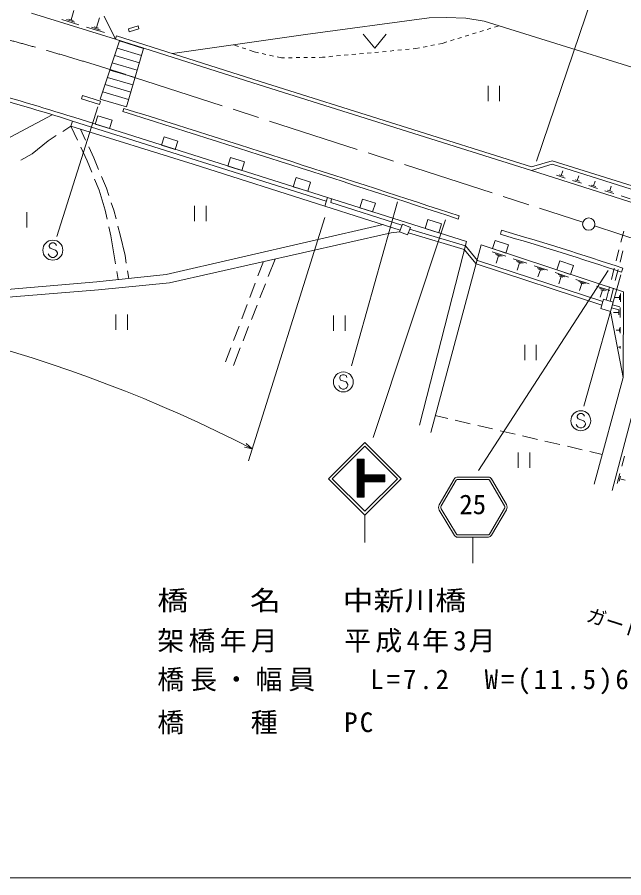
# Model space of a CAD drawing. Units: millimetres, scale not verified. Extents: x 40000 to 680000, y 20000 to 380000.
# Drawn here: x 382494 to 461558, y 205000 to 317154 of the extents above; entities that cross this region are included whole.
import ezdxf
from ezdxf.enums import TextEntityAlignment as Align

# ---------------------------------------------------------------- set-up
doc = ezdxf.new("R2010")
doc.units = ezdxf.units.MM
doc.header["$LTSCALE"] = 1000
doc.linetypes.add('CHAIN', pattern=[18.5, 12, -1.5, 3.5, -1.5])
for name, color, linetype, lineweight in [('M-BGD', 7, 'Continuous', 13), ('M-BMK', 2, 'CHAIN', 13), ('M-BMK-SRVR', 3, 'Continuous', 13), ('M-STR-HTXT', 7, 'Continuous', 13), ('M-STR-STRC', 7, 'Continuous', 13), ('M-TTL-BAND', 7, 'Continuous', 13)]:
    doc.layers.add(name, color=color, linetype=linetype, lineweight=lineweight)
doc.styles.add('ＭＳ ゴシック', font='')
doc.styles.get('ＭＳ ゴシック').set_extended_font_data('MS Gothic')

msp = doc.modelspace()

# ---------------------------------------------------------------- linework, layer by layer
at = {"layer": 'M-BGD'}
for p, q in [((389510, 316820), (389875, 318012)), ((390535, 316180), (388302, 316865)), ((390023, 316500), (388906, 316843)), ((389789, 316735), (389231, 316906)), ((392815, 315823), (393199, 317073)), ((393892, 315150), (391547, 315870)), ((393353, 315487), (392181, 315846)), ((393108, 315733), (392522, 315913)), ((442783, 315264), (443261, 315412)), ((443739, 315560), (444216, 315708)), ((444694, 315856), (445307, 316046)), ((395451, 314724), (395315, 314295)), ((427606, 314926), (429106, 313126)), ((429106, 313126), (430606, 314926)), ((438962, 314081), (439440, 314229)), ((439918, 314377), (440395, 314525)), ((440873, 314673), (441351, 314821)), ((441828, 314969), (442306, 315117)), ((410713, 313556), (411334, 313344)), ((411807, 313183), (412280, 313022)), ((433090, 312933), (433587, 312979)), ((434085, 313025), (434450, 313059)), ((434450, 313059), (434935, 313156)), ((435425, 313254), (435916, 313352)), ((436406, 313450), (436896, 313548)), ((437386, 313646), (437871, 313743)), ((437871, 313743), (438485, 313933)), ((412753, 312860), (413374, 312649)), ((413374, 312649), (413933, 312525)), ((414421, 312417), (414909, 312309)), ((415397, 312201), (415886, 312093)), ((416374, 311985), (416932, 311862)), ((416932, 311862), (417351, 311867)), ((417851, 311873), (418351, 311880)), ((418851, 311886), (419351, 311893)), ((419851, 311899), (420351, 311905)), ((420851, 311912), (421351, 311918)), ((421851, 311925), (422270, 311930)), ((422270, 311930), (422634, 311964)), ((423132, 312010), (423630, 312056)), ((424128, 312102), (424626, 312148)), ((425124, 312195), (425622, 312241)), ((426120, 312287), (426617, 312333)), ((427115, 312379), (427613, 312425)), ((428111, 312472), (428609, 312518)), ((429107, 312564), (429605, 312610)), ((430102, 312656), (430600, 312702)), ((431098, 312748), (431596, 312795)), ((432094, 312841), (432592, 312887)), ((443876, 308203), (443876, 306203)), ((445376, 308203), (445376, 306203)), ((396404, 305270), (396276, 304863)), ((380270, 300806), (387065, 304448)), ((389854, 304110), (441041, 287926)), ((388426, 302269), (389501, 302964)), ((389501, 302964), (390346, 301146)), ((389698, 303621), (422767, 293164)), ((386510, 301031), (387586, 301726)), ((390745, 302576), (391404, 301148)), ((384423, 299367), (386510, 301031)), ((390767, 300239), (391612, 298422)), ((391822, 300240), (392480, 298813)), ((382958, 298532), (384423, 299367)), ((391612, 298422), (392200, 296978)), ((392480, 298813), (393111, 297312)), ((393498, 296390), (394128, 294889)), ((453922, 296193), (452790, 296554)), ((453687, 296434), (453121, 296615)), ((453404, 296525), (453596, 297129)), ((455502, 295859), (455696, 296469)), ((392578, 296052), (393166, 294608)), ((456025, 295524), (454881, 295888)), ((455788, 295768), (455216, 295950)), ((458141, 294851), (456984, 295219)), ((457901, 295097), (457323, 295281)), ((457612, 295189), (457808, 295806)), ((459733, 294516), (459932, 295139)), ((393166, 294608), (393943, 291995)), ((394128, 294889), (394444, 293921)), ((460268, 294174), (459100, 294546)), ((460026, 294423), (459441, 294609)), ((462407, 293493), (461227, 293869)), ((394754, 292970), (395070, 292002)), ((422919, 293656), (422575, 292547)), ((383761, 291756), (383761, 289756)), ((393943, 291995), (394204, 290823)), ((395070, 292002), (395372, 290876)), ((405620, 292590), (405620, 290590)), ((407120, 292590), (407120, 290590)), ((440114, 291256), (439981, 290850)), ((394422, 289847), (394684, 288676)), ((395631, 289910), (395933, 288784)), ((440915, 287353), (433625, 289540)), ((445618, 289383), (445468, 288865)), ((394684, 288676), (395143, 286063)), ((395933, 288784), (396545, 286116)), ((440772, 286874), (433481, 289062)), ((461553, 289281), (461181, 287827)), ((441041, 287926), (434914, 263968)), ((440915, 287353), (442469, 285467)), ((395143, 286063), (395323, 285008)), ((396545, 286116), (396714, 285109)), ((442313, 284992), (440772, 286874)), ((444400, 286582), (446190, 285991)), ((444808, 286315), (445703, 286019)), ((445216, 286048), (444901, 285093)), ((444992, 286122), (445440, 285974)), ((460933, 286858), (460561, 285405)), ((461445, 286705), (461073, 285252)), ((413879, 283441), (414581, 285302)), ((416100, 285643), (415207, 283358)), ((458677, 279618), (442313, 284992)), ((458833, 280093), (442469, 285467)), ((447146, 285675), (448922, 285087)), ((447551, 285409), (448439, 285116)), ((447956, 285144), (447642, 284197)), ((447734, 285218), (448178, 285071)), ((395491, 284022), (395670, 282968)), ((396879, 284122), (397048, 283115)), ((449878, 284771), (451641, 284189)), ((450280, 284508), (451162, 284217)), ((450682, 284245), (450371, 283305)), ((450462, 284318), (450902, 284172)), ((452597, 283873), (454348, 283294)), ((460314, 284436), (459942, 282983)), ((460826, 284283), (460454, 282830)), ((461415, 284446), (461243, 283935)), ((452996, 283611), (453871, 283322)), ((453395, 283350), (453087, 282417)), ((453177, 283422), (453614, 283278)), ((455304, 282978), (457041, 282404)), ((455700, 282719), (456568, 282432)), ((412821, 280634), (413526, 282505)), ((414842, 282427), (414114, 280564)), ((456096, 282460), (455789, 281533)), ((455878, 282531), (456313, 282388)), ((457997, 282088), (459721, 281518)), ((458390, 281831), (459252, 281546)), ((458783, 281573), (458479, 280654)), ((458567, 281645), (458998, 281502)), ((459694, 282014), (459253, 280291)), ((460206, 281861), (459765, 280137)), ((460996, 280612), (460423, 280613)), ((460996, 280880), (460995, 280343)), ((461140, 281149), (461138, 280075)), ((411762, 277827), (412468, 279698)), ((413750, 279633), (413021, 277770)), ((459970, 279288), (460924, 279012)), ((460084, 279683), (461034, 279407)), ((461096, 279340), (461093, 278030)), ((395370, 278408), (395370, 276408)), ((396870, 278408), (396870, 276408)), ((423735, 278289), (423735, 276289)), ((425235, 278289), (425235, 276289)), ((460920, 278685), (460221, 278687)), ((460921, 279013), (460919, 278358)), ((410703, 275020), (411409, 276891)), ((412657, 276839), (411928, 274976)), ((460984, 276375), (460560, 276376)), ((460984, 276574), (460983, 276176)), ((461091, 276772), (461089, 275977)), ((409649, 272222), (410351, 274084)), ((411564, 274045), (410671, 271760)), ((448643, 274475), (448643, 272475)), ((450143, 274475), (450143, 272475)), ((461085, 274146), (460889, 274147)), ((461085, 274294), (461085, 273999)), ((461477, 270216), (457691, 256300)), ((438615, 264851), (436992, 265228)), ((441537, 264173), (439589, 264625)), ((444460, 263495), (442512, 263947)), ((447382, 262816), (445434, 263269)), ((450304, 262138), (448356, 262590)), ((453227, 261460), (451278, 261912)), ((447809, 260412), (447809, 258412)), ((449309, 260412), (449309, 258412)), ((456149, 260782), (454201, 261234)), ((458746, 260179), (457123, 260555)), ((461300, 258644), (461646, 259958)), ((460708, 256399), (461048, 257689)), ((460965, 256676), (461135, 257321)), ((461050, 256999), (461738, 256818))]:
    msp.add_line(p, q, dxfattribs=at)
for points in [[(384343, 317661), (395315, 314295), (393845, 317306)], [(402749, 312412), (420050, 314897), (436176, 317064), (438411, 317133), (440989, 317019), (443361, 316654), (472078, 307690), (471888, 307136)], [(395315, 314295), (414044, 308361), (449546, 297166), (452205, 297985), (462539, 294740)], [(395451, 314724), (414180, 308790), (449547, 297637), (452207, 298456), (462667, 295171)], [(471717, 306717), (464108, 292533), (449546, 297166)], [(432411, 289415), (422575, 292547), (405440, 297996), (389501, 302964), (389698, 303621)], [(423441, 293491), (423357, 293003), (432647, 290032)], [(430203, 290118), (401926, 283634), (392888, 282672), (374019, 281078), (368076, 279588)], [(370289, 278788), (374879, 280153), (393100, 281637), (402329, 282555), (431222, 289034), (432323, 289184)], [(436397, 263018), (442981, 287472), (461500, 281352), (461477, 270216), (459819, 278805)], [(466949, 278704), (464039, 279610), (463949, 270272), (460047, 255457)]]:
    msp.add_lwpolyline(points, dxfattribs=at)
for points in [[(397100, 315245), (398365, 315641), (398247, 316017), (396983, 315620)], [(390999, 306950), (393355, 306217), (393222, 305790), (390866, 306523)], [(392652, 303226), (394520, 302635), (394862, 303716), (392994, 304306)], [(401314, 300487), (403083, 299927), (403423, 301002), (401653, 301561)], [(409940, 297760), (411789, 297175), (412140, 298286), (410291, 298871)], [(418484, 295058), (420356, 294466), (420738, 295674), (418866, 296266)], [(427135, 292323), (428820, 291790), (429180, 292929), (427495, 293461)], [(435653, 289629), (437439, 289065), (437809, 290234), (436023, 290799)], [(432699, 290168), (432323, 289184), (433374, 288782), (433751, 289765)], [(444438, 286991), (446178, 286416), (446533, 287489), (444793, 288064)], [(452843, 284213), (454614, 283627), (455004, 284806), (453232, 285392)], [(458910, 280394), (458548, 279187), (459820, 278804), (460183, 280011)]]:
    msp.add_lwpolyline(points, close=True, dxfattribs=at)
for centre, radius, start, end in [((306127, 41863), 275289, 72.29333, 77.69423), ((306127, 41863), 274776, 72.29333, 77.69423), ((-736775, -3304198), 3783168, 71.87534, 72.57052), ((-736775, -3304198), 3782741, 71.87534, 72.57052), ((339841, -76860), 381212, 71.40268, 73.89047), ((339841, -76860), 380672, 71.40268, 73.89047)]:
    msp.add_arc(centre, radius, start, end, dxfattribs=at)
at = {"layer": 'M-BMK'}
for p, q in [((397774, 309305), (456220, 290436)), ((457742, 289944), (551447, 259583))]:
    msp.add_line(p, q, dxfattribs=at)
msp.add_arc((298100, 5414), 319820, 71.84076, 78.49807, dxfattribs=at)
at = {"layer": 'M-BMK-SRVR'}
msp.add_circle((456981, 290190), 800, dxfattribs=at)
at = {"layer": 'M-STR-HTXT'}
for p, q in [((450162, 298401), (460948, 330098)), ((422603, 291030), (412628, 259329)), ((413124, 260905), (412349, 261585)), ((413124, 260905), (412121, 261140))]:
    msp.add_line(p, q, dxfattribs=at)
msp.add_arc((327386, 94093), 187556, 62.79769, 112.98568, dxfattribs=at)
at = {"layer": 'M-STR-STRC'}
for p, q in [((395829, 314068), (395910, 314044)), ((395517, 313118), (398702, 312173)), ((395204, 312168), (398419, 311214)), ((394891, 311217), (398136, 310255)), ((394578, 310267), (397852, 309296)), ((394265, 309317), (397569, 308337)), ((393639, 307416), (397002, 306419)), ((393952, 308366), (397286, 307378)), ((393021, 305472), (387651, 288574)), ((432068, 293114), (426067, 271715)), ((438307, 290745), (428910, 262397)), ((386784, 287624), (386665, 287388)), ((386665, 287388), (386665, 287270)), ((386665, 287270), (386784, 287034)), ((387020, 287743), (386784, 287624)), ((387256, 287743), (387020, 287743)), ((387493, 287624), (387256, 287743)), ((387611, 287388), (387493, 287624)), ((386665, 286088), (386547, 286324)), ((386784, 285970), (386665, 286088)), ((386784, 287034), (387493, 286797)), ((387493, 286797), (387611, 286679)), ((387611, 286088), (387493, 285970)), ((387611, 286679), (387729, 286443)), ((387729, 286324), (387611, 286088)), ((387729, 286443), (387729, 286324)), ((387020, 285852), (386784, 285970)), ((387256, 285852), (387020, 285852)), ((387493, 285970), (387256, 285852)), ((459508, 284152), (442610, 258094)), ((461167, 283599), (456350, 266464)), ((424647, 270450), (424528, 270213)), ((424883, 270568), (424647, 270450)), ((425119, 270568), (424883, 270568)), ((425356, 270450), (425119, 270568)), ((425474, 270213), (425356, 270450)), ((424528, 270213), (424528, 270095)), ((424528, 270095), (424647, 269859)), ((424647, 269859), (425356, 269623)), ((425356, 269623), (425474, 269504)), ((425474, 269504), (425592, 269268)), ((425592, 269268), (425592, 269150)), ((424528, 268913), (424410, 269150)), ((424647, 268795), (424528, 268913)), ((424883, 268677), (424647, 268795)), ((425119, 268677), (424883, 268677)), ((425356, 268795), (425119, 268677)), ((425474, 268913), (425356, 268795)), ((425592, 269150), (425474, 268913)), ((455600, 265396), (455482, 265160)), ((455482, 265160), (455482, 265042)), ((455482, 265042), (455600, 264805)), ((455837, 265514), (455600, 265396)), ((455600, 264805), (456310, 264569)), ((456073, 265514), (455837, 265514)), ((456310, 265396), (456073, 265514)), ((456428, 265160), (456310, 265396)), ((455482, 263860), (455364, 264096)), ((455600, 263742), (455482, 263860)), ((455837, 263623), (455600, 263742)), ((456073, 263623), (455837, 263623)), ((456310, 263742), (456073, 263623)), ((456310, 264569), (456428, 264451)), ((456428, 263860), (456310, 263742)), ((456428, 264451), (456546, 264214)), ((456546, 264096), (456428, 263860)), ((456546, 264214), (456546, 264096)), ((423067, 257010), (427804, 261748)), ((427804, 261748), (432542, 257010)), ((423562, 257010), (427804, 261253)), ((427804, 261253), (432047, 257010)), ((426822, 259548), (426822, 254583)), ((427722, 259548), (426822, 259548)), ((426822, 259422), (426949, 259548)), ((426822, 259280), (427090, 259548)), ((426822, 259139), (427232, 259548)), ((426822, 258998), (427373, 259548)), ((426822, 258856), (427514, 259548)), ((426822, 258715), (427656, 259548)), ((427722, 258632), (426822, 259532)), ((426822, 258573), (427722, 259473)), ((427722, 258491), (426822, 259391)), ((426822, 258432), (427722, 259332)), ((427722, 258349), (426822, 259249)), ((426822, 258290), (427722, 259190)), ((427722, 258208), (426822, 259108)), ((427722, 258773), (426947, 259548)), ((427722, 258915), (427089, 259548)), ((427722, 259056), (427230, 259548)), ((427722, 259198), (427371, 259548)), ((427722, 259339), (427513, 259548)), ((427722, 259481), (427654, 259548)), ((427722, 259548), (427722, 257516)), ((426822, 258149), (427722, 259049)), ((427722, 258066), (426822, 258966)), ((426822, 258008), (427722, 258908)), ((427722, 257925), (426822, 258825)), ((426822, 257866), (427722, 258766)), ((427722, 257783), (426822, 258683)), ((426822, 257725), (427722, 258625)), ((427722, 257642), (426822, 258542)), ((426822, 257583), (427722, 258483)), ((428607, 256616), (426822, 258400)), ((426822, 257442), (427722, 258342)), ((428465, 256616), (426822, 258259)), ((426822, 257300), (427722, 258200)), ((428324, 256616), (426822, 258118)), ((426822, 257159), (427722, 258059)), ((428182, 256616), (426822, 257976)), ((423067, 257010), (427804, 252273)), ((423562, 257010), (427804, 252768)), ((426822, 257018), (427722, 257918)), ((428041, 256616), (426822, 257835)), ((426822, 256876), (427722, 257776)), ((427900, 256616), (426822, 257693)), ((426822, 256735), (427722, 257635)), ((427758, 256616), (426822, 257552)), ((426822, 256593), (427745, 257516)), ((426822, 256452), (427886, 257516)), ((426822, 256311), (428028, 257516)), ((426822, 256169), (428169, 257516)), ((426822, 256028), (428310, 257516)), ((426822, 255886), (428452, 257516)), ((426822, 255745), (428593, 257516)), ((427722, 256510), (426822, 257410)), ((427722, 256369), (426822, 257269)), ((427722, 256228), (426822, 257128)), ((427722, 256086), (426822, 256986)), ((427722, 255945), (426822, 256845)), ((427722, 257516), (430415, 257516)), ((427804, 252768), (432047, 257010)), ((427804, 252273), (432542, 257010)), ((427835, 256616), (428735, 257516)), ((428748, 256616), (427848, 257516)), ((427976, 256616), (428876, 257516)), ((428890, 256616), (427990, 257516)), ((428118, 256616), (429018, 257516)), ((429031, 256616), (428131, 257516)), ((428259, 256616), (429159, 257516)), ((429172, 256616), (428272, 257516)), ((428400, 256616), (429300, 257516)), ((429314, 256616), (428414, 257516)), ((428542, 256616), (429442, 257516)), ((429455, 256616), (428555, 257516)), ((428683, 256616), (429583, 257516)), ((429597, 256616), (428697, 257516)), ((428825, 256616), (429725, 257516)), ((429738, 256616), (428838, 257516)), ((428966, 256616), (429866, 257516)), ((429880, 256616), (428980, 257516)), ((429108, 256616), (430008, 257516)), ((430021, 256616), (429121, 257516)), ((429249, 256616), (430149, 257516)), ((430163, 256616), (429263, 257516)), ((429390, 256616), (430290, 257516)), ((430304, 256616), (429404, 257516)), ((429532, 256616), (430415, 257499)), ((430415, 256646), (429545, 257516)), ((429673, 256616), (430415, 257358)), ((430415, 256788), (429687, 257516)), ((429815, 256616), (430415, 257216)), ((430415, 256929), (429828, 257516)), ((429956, 256616), (430415, 257075)), ((430415, 257071), (429970, 257516)), ((430098, 256616), (430415, 256933)), ((430415, 257212), (430111, 257516)), ((430415, 257353), (430253, 257516)), ((430415, 257495), (430394, 257516)), ((430415, 257516), (430415, 256616)), ((439429, 256951), (437498, 253609)), ((444305, 256972), (446263, 253645)), ((427722, 255803), (426822, 256703)), ((427722, 255662), (426822, 256562)), ((426822, 255603), (427722, 256503)), ((427722, 255520), (426822, 256420)), ((426822, 255462), (427722, 256362)), ((427722, 255379), (426822, 256279)), ((426822, 255321), (427722, 256221)), ((427722, 255238), (426822, 256138)), ((426822, 255179), (427722, 256079)), ((427722, 255096), (426822, 255996)), ((426822, 255038), (427722, 255938)), ((427722, 254955), (426822, 255855)), ((426822, 254896), (427722, 255796)), ((427722, 254813), (426822, 255713)), ((430415, 256616), (427722, 256616)), ((427722, 256616), (427722, 254583)), ((430239, 256616), (430415, 256792)), ((430380, 256616), (430415, 256651)), ((439689, 256801), (437758, 253459)), ((444046, 256819), (446005, 253493)), ((426822, 254755), (427722, 255655)), ((427722, 254672), (426822, 255572)), ((426822, 254613), (427722, 255513)), ((427669, 254583), (426822, 255430)), ((427528, 254583), (426822, 255289)), ((427386, 254583), (426822, 255148)), ((427245, 254583), (426822, 255006)), ((427103, 254583), (426822, 254865)), ((426962, 254583), (426822, 254723)), ((426934, 254583), (427722, 255372)), ((427075, 254583), (427722, 255231)), ((427216, 254583), (427722, 255089)), ((427358, 254583), (427722, 254948)), ((427499, 254583), (427722, 254806)), ((427641, 254583), (427722, 254665)), ((427722, 254583), (426822, 254583)), ((437507, 252921), (439487, 249614)), ((437764, 253075), (439744, 249768)), ((446001, 253109), (444049, 249786)), ((446260, 252957), (444308, 249634)), ((427804, 252273), (427804, 248717)), ((441899, 249379), (441899, 245993))]:
    msp.add_line(p, q, dxfattribs=at)
msp.add_lwpolyline([(393327, 306466), (396719, 305460), (398965, 313064), (395830, 314070)], close=True, dxfattribs=at)
for points in [[(443930, 257221), (441866, 257204), (439802, 257204)], [(443897, 256921), (441868, 256904), (439837, 256904)], [(443932, 249395), (441899, 249379), (439864, 249379)], [(443892, 249695), (441897, 249679), (439901, 249679)]]:
    msp.add_lwpolyline(points, dxfattribs=at)
for centre in [(387138, 286797), (425001, 269623), (455955, 264569)]:
    msp.add_circle(centre, 1300, dxfattribs=at)
for centre, radius, start, end in [((439819, 256778), 427, 92.29572, 156.02366), ((439859, 256714), 191, 96.53703, 152.95737), ((443877, 256731), 191, 27.51575, 83.93609), ((443916, 256795), 427, 24.44946, 88.1774), ((438125, 253273), 711, 151.80974, 209.66878), ((445639, 253304), 412, 330.80435, 28.66338), ((445639, 253304), 711, 330.80435, 28.66338), ((438125, 253273), 412, 151.80974, 209.66878), ((439977, 249980), 612, 216.76349, 259.34701), ((439913, 249882), 203, 214.0004, 273.155), ((443879, 249898), 203, 267.31812, 326.47272), ((443814, 249996), 612, 281.12611, 323.70964)]:
    msp.add_arc(centre, radius, start, end, dxfattribs=at)
at = {"layer": 'M-TTL-BAND'}
msp.add_line((40000, 205000), (579000, 205000), dxfattribs=at)

# ---------------------------------------------------------------- texts
at = {"layer": 'M-STR-HTXT', "style": 'ＭＳ ゴシック', "width": 1.15}
msp.add_text('橋\u3000\u3000名\u3000\u3000中新川橋', height=2566, dxfattribs=at).set_placement((400758, 239090), align=Align.BOTTOM_LEFT)
at = {"layer": 'M-STR-HTXT', "style": 'ＭＳ ゴシック'}
msp.add_text('ガードパイプ  L=16.0', height=1833, rotation=342.277, dxfattribs=at).set_placement((468266, 234171), align=Align.BOTTOM_CENTER)
at = {"layer": 'M-STR-HTXT', "char_height": 2566, "attachment_point": 7, "style": 'ＭＳ ゴシック'}
for s, insert in [('\\T1.16;架橋年月\u3000\u3000平成4年3月', (400758, 234323)), ('\\T1.22;橋長・幅員\u3000\\~L=7.2\u3000W=(11.5)6.5', (400758, 228899)), ('\\T1.16;橋\u3000\u3000種\u3000\u3000PC', (400758, 223708))]:
    msp.add_mtext(s, dxfattribs=dict(at, insert=insert))
at = {"layer": 'M-STR-STRC', "style": 'ＭＳ ゴシック'}
msp.add_text('25', height=2566, dxfattribs=at).set_placement((440122, 251612), align=Align.BOTTOM_LEFT)

doc.saveas('drawing.dxf')
